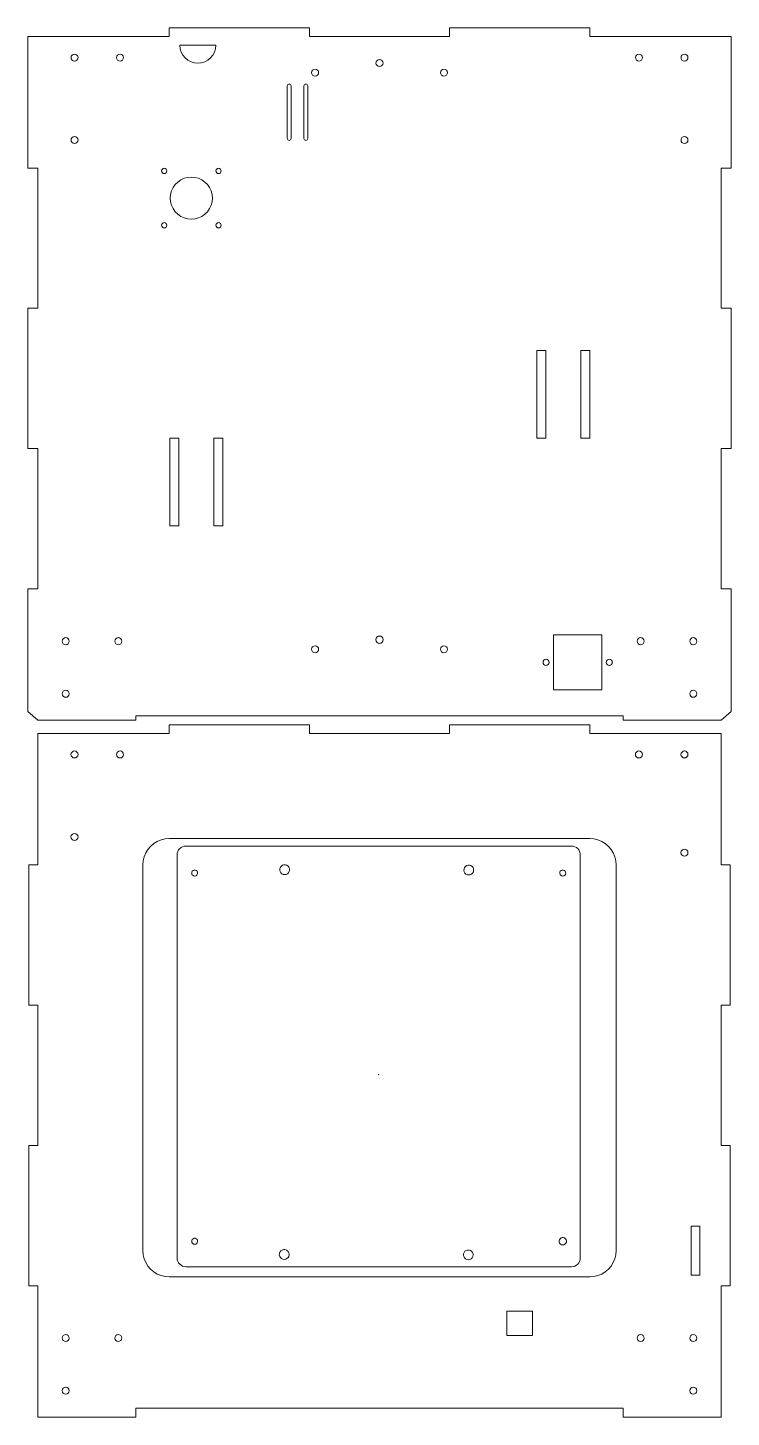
# Model space of a CAD drawing. Header units: inches. Extents: x 12 to 1222, y -811 to -8.
# Drawn here: x 12 to 414, y -800 to -8 of the extents above; entities that cross this region are included whole.
import ezdxf

# ---------------------------------------------------------------- set-up
doc = ezdxf.new("R2010")
doc.units = ezdxf.units.IN
doc.header["$MEASUREMENT"] = 0
doc.layers.add('Layer 1', color=7, linetype='Continuous')

msp = doc.modelspace()

# ---------------------------------------------------------------- linework, layer by layer
at = {"layer": 'Layer 1', "lineweight": 0}
for points in [[(172.91, -7.51), (92.93, -7.51)], [(92.93, -7.51), (92.93, -12.52)], [(172.91, -12.52), (172.91, -7.51)], [(332.92, -7.51), (252.92, -7.51)], [(252.92, -7.51), (252.92, -12.52)], [(332.92, -12.52), (332.92, -7.51)], [(92.93, -12.52), (12.25, -12.52)], [(12.25, -12.52), (12.25, -87.52)], [(252.92, -12.52), (172.91, -12.52)], [(413.56, -12.52), (332.92, -12.52)], [(413.56, -87.52), (413.56, -12.52)], [(40.93, -24.52), (40.76, -23.74), (40.33, -23.11), (39.7, -22.68), (38.92, -22.51), (38.15, -22.68), (37.51, -23.11), (37.05, -23.74), (36.91, -24.52), (37.05, -25.29), (37.51, -25.93), (38.15, -26.35), (38.92, -26.53), (39.7, -26.35), (40.33, -25.93), (40.76, -25.29), (40.93, -24.52)], [(66.93, -24.52), (66.76, -23.74), (66.33, -23.11), (65.7, -22.68), (64.92, -22.51), (64.15, -22.68), (63.51, -23.11), (63.05, -23.74), (62.91, -24.52), (63.05, -25.29), (63.51, -25.93), (64.15, -26.35), (64.92, -26.53), (65.7, -26.35), (66.33, -25.93), (66.76, -25.29), (66.93, -24.52)], [(99.04, -17.43), (99.25, -19.44), (99.81, -21.38), (100.76, -23.14), (102.03, -24.69), (103.59, -25.96), (105.39, -26.92), (107.29, -27.48), (109.3, -27.69), (111.31, -27.48), (113.22, -26.92), (114.98, -25.96), (116.53, -24.69), (117.8, -23.14), (118.76, -21.38), (119.35, -19.44), (119.53, -17.43)], [(119.53, -17.43), (99.04, -17.43)], [(362.9, -24.52), (362.76, -23.74), (362.3, -23.11), (361.67, -22.68), (360.89, -22.51), (360.15, -22.68), (359.48, -23.11), (359.06, -23.74), (358.92, -24.52), (359.06, -25.29), (359.48, -25.93), (360.15, -26.35), (360.89, -26.53), (361.67, -26.35), (362.3, -25.93), (362.76, -25.29), (362.9, -24.52)], [(388.9, -24.52), (388.76, -23.74), (388.3, -23.11), (387.67, -22.68), (386.89, -22.51), (386.15, -22.68), (385.48, -23.11), (385.06, -23.74), (384.92, -24.52), (385.06, -25.29), (385.48, -25.93), (386.15, -26.35), (386.89, -26.53), (387.67, -26.35), (388.3, -25.93), (388.76, -25.29), (388.9, -24.52)], [(178.16, -33.13), (178.02, -32.35), (177.56, -31.68), (176.93, -31.26), (176.15, -31.12), (175.38, -31.26), (174.74, -31.68), (174.32, -32.35), (174.14, -33.13), (174.32, -33.87), (174.74, -34.54), (175.38, -34.96), (176.15, -35.1), (176.93, -34.96), (177.56, -34.54), (178.02, -33.87), (178.16, -33.13)], [(214.92, -27.66), (214.75, -26.88), (214.32, -26.25), (213.69, -25.79), (212.91, -25.65), (212.14, -25.79), (211.5, -26.25), (211.08, -26.88), (210.9, -27.66), (211.08, -28.4), (211.5, -29.07), (212.14, -29.49), (212.91, -29.63), (213.69, -29.49), (214.32, -29.07), (214.75, -28.4), (214.92, -27.66)], [(251.68, -33.13), (251.51, -32.35), (251.08, -31.68), (250.45, -31.26), (249.67, -31.12), (248.9, -31.26), (248.26, -31.68), (247.84, -32.35), (247.66, -33.13), (247.84, -33.87), (248.26, -34.54), (248.9, -34.96), (249.67, -35.1), (250.45, -34.96), (251.08, -34.54), (251.51, -33.87), (251.68, -33.13)], [(162.46, -40.68), (162.36, -40.25), (162.15, -39.9), (161.79, -39.65), (161.37, -39.58), (160.95, -39.65), (160.59, -39.9), (160.35, -40.25), (160.24, -40.68)], [(171.95, -40.68), (171.88, -40.25), (171.64, -39.9), (171.28, -39.65), (170.86, -39.58), (170.44, -39.65), (170.08, -39.9), (169.84, -40.25), (169.77, -40.68)], [(160.24, -40.68), (160.24, -70.66)], [(162.46, -70.66), (162.46, -40.68)], [(169.77, -40.68), (169.77, -70.66)], [(171.95, -70.66), (171.95, -40.68)], [(40.93, -71.51), (40.76, -70.77), (40.33, -70.1), (39.7, -69.67), (38.92, -69.53), (38.15, -69.67), (37.51, -70.1), (37.05, -70.77), (36.91, -71.51), (37.05, -72.28), (37.51, -72.92), (38.15, -73.38), (38.92, -73.52), (39.7, -73.38), (40.33, -72.92), (40.76, -72.28), (40.93, -71.51)], [(160.24, -70.66), (160.35, -71.08), (160.59, -71.44), (160.95, -71.68), (161.37, -71.79), (161.79, -71.68), (162.15, -71.44), (162.36, -71.08), (162.46, -70.66)], [(169.77, -70.66), (169.84, -71.08), (170.08, -71.44), (170.44, -71.68), (170.86, -71.79), (171.28, -71.68), (171.64, -71.44), (171.88, -71.08), (171.95, -70.66)], [(388.9, -71.51), (388.76, -70.77), (388.3, -70.1), (387.67, -69.67), (386.89, -69.53), (386.15, -69.67), (385.48, -70.1), (385.06, -70.77), (384.92, -71.51), (385.06, -72.28), (385.48, -72.92), (386.15, -73.38), (386.89, -73.52), (387.67, -73.38), (388.3, -72.92), (388.76, -72.28), (388.9, -71.51)], [(12.25, -87.52), (17.93, -87.52)], [(17.93, -87.52), (17.93, -167.53)], [(91.56, -89.18), (91.45, -88.58), (91.13, -88.12), (90.64, -87.77), (90.07, -87.67), (89.51, -87.77), (89.02, -88.12), (88.7, -88.58), (88.56, -89.18), (88.7, -89.75), (89.02, -90.24), (89.51, -90.56), (90.07, -90.66), (90.64, -90.56), (91.13, -90.24), (91.45, -89.75), (91.56, -89.18)], [(117.56, -104.67), (117.38, -102.59), (116.85, -100.58), (115.97, -98.67), (114.77, -96.94), (113.29, -95.5), (111.56, -94.3), (109.69, -93.38), (107.64, -92.85), (105.56, -92.67), (103.48, -92.85), (101.47, -93.38), (99.56, -94.3), (97.87, -95.5), (96.39, -96.94), (95.19, -98.67), (94.31, -100.58), (93.74, -102.59), (93.57, -104.67), (93.74, -106.75), (94.31, -108.76), (95.19, -110.67), (96.39, -112.4), (97.87, -113.88), (99.56, -115.08), (101.47, -115.96), (103.48, -116.49), (105.56, -116.66), (107.64, -116.49), (109.69, -115.96), (111.56, -115.08), (113.29, -113.88), (114.77, -112.4), (115.97, -110.67), (116.85, -108.76), (117.38, -106.75), (117.56, -104.67)], [(122.56, -89.18), (122.46, -88.58), (122.14, -88.12), (121.65, -87.77), (121.08, -87.67), (120.48, -87.77), (120.03, -88.12), (119.67, -88.58), (119.57, -89.18), (119.67, -89.75), (120.03, -90.24), (120.48, -90.56), (121.08, -90.66), (121.65, -90.56), (122.14, -90.24), (122.46, -89.75), (122.56, -89.18)], [(407.92, -167.53), (407.92, -87.52)], [(407.92, -87.52), (413.56, -87.52)], [(91.56, -120.16), (91.45, -119.59), (91.13, -119.1), (90.64, -118.78), (90.07, -118.67), (89.51, -118.78), (89.02, -119.1), (88.7, -119.59), (88.56, -120.16), (88.7, -120.76), (89.02, -121.25), (89.51, -121.57), (90.07, -121.67), (90.64, -121.57), (91.13, -121.25), (91.45, -120.76), (91.56, -120.16)], [(122.56, -120.16), (122.46, -119.59), (122.14, -119.1), (121.65, -118.78), (121.08, -118.67), (120.48, -118.78), (120.03, -119.1), (119.67, -119.59), (119.57, -120.16), (119.67, -120.76), (120.03, -121.25), (120.48, -121.57), (121.08, -121.67), (121.65, -121.57), (122.14, -121.25), (122.46, -120.76), (122.56, -120.16)], [(17.93, -167.53), (12.25, -167.53)], [(12.25, -167.53), (12.25, -247.5)], [(413.56, -167.53), (407.92, -167.53)], [(413.56, -247.5), (413.56, -167.53)], [(302.62, -191.49), (302.62, -241.51)], [(307.8, -191.49), (302.62, -191.49)], [(307.8, -241.51), (307.8, -191.49)], [(332.99, -191.49), (327.8, -191.49)], [(327.8, -191.49), (327.8, -241.51)], [(332.99, -241.51), (332.99, -191.49)], [(93.21, -241.51), (93.21, -291.5)], [(98.44, -241.51), (93.21, -241.51)], [(98.44, -291.5), (98.44, -241.51)], [(118.44, -241.51), (118.44, -291.5)], [(123.62, -241.51), (118.44, -241.51)], [(123.62, -291.5), (123.62, -241.51)], [(302.62, -241.51), (307.8, -241.51)], [(327.8, -241.51), (332.99, -241.51)], [(12.25, -247.5), (17.93, -247.5)], [(17.93, -247.5), (17.93, -327.51)], [(407.92, -327.51), (407.92, -247.5)], [(407.92, -247.5), (413.56, -247.5)], [(93.21, -291.5), (98.44, -291.5)], [(118.44, -291.5), (123.62, -291.5)], [(17.93, -327.51), (12.25, -327.51)], [(12.25, -327.51), (12.25, -397.51)], [(413.56, -327.51), (407.92, -327.51)], [(413.56, -397.51), (413.56, -327.51)], [(35.92, -357.39), (35.75, -356.62), (35.32, -355.98), (34.69, -355.52), (33.91, -355.38), (33.14, -355.52), (32.5, -355.98), (32.08, -356.62), (31.9, -357.39), (32.08, -358.17), (32.5, -358.81), (33.14, -359.23), (33.91, -359.41), (34.69, -359.23), (35.32, -358.81), (35.75, -358.17), (35.92, -357.39)], [(65.91, -357.39), (65.77, -356.62), (65.34, -355.98), (64.67, -355.52), (63.9, -355.38), (63.16, -355.52), (62.49, -355.98), (62.06, -356.62), (61.92, -357.39), (62.06, -358.17), (62.49, -358.81), (63.16, -359.23), (63.9, -359.41), (64.67, -359.23), (65.34, -358.81), (65.77, -358.17), (65.91, -357.39)], [(215.03, -356.51), (214.85, -355.7), (214.39, -355.03), (213.72, -354.57), (212.91, -354.43), (212.1, -354.57), (211.43, -355.03), (210.97, -355.7), (210.83, -356.51), (210.97, -357.32), (211.43, -357.99), (212.1, -358.45), (212.91, -358.63), (213.72, -358.45), (214.39, -357.99), (214.85, -357.32), (215.03, -356.51)], [(312.21, -353.8), (312.21, -385.12)], [(339.73, -353.8), (312.21, -353.8)], [(339.73, -385.12), (339.73, -353.8)], [(363.89, -357.39), (363.75, -356.62), (363.33, -355.98), (362.66, -355.52), (361.92, -355.38), (361.14, -355.52), (360.5, -355.98), (360.05, -356.62), (359.9, -357.39), (360.05, -358.17), (360.5, -358.81), (361.14, -359.23), (361.92, -359.41), (362.66, -359.23), (363.33, -358.81), (363.75, -358.17), (363.89, -357.39)], [(393.91, -357.39), (393.74, -356.62), (393.31, -355.98), (392.68, -355.52), (391.9, -355.38), (391.13, -355.52), (390.49, -355.98), (390.07, -356.62), (389.89, -357.39), (390.07, -358.17), (390.49, -358.81), (391.13, -359.23), (391.9, -359.41), (392.68, -359.23), (393.31, -358.81), (393.74, -358.17), (393.91, -357.39)], [(178.16, -361.98), (178.02, -361.2), (177.56, -360.57), (176.93, -360.15), (176.15, -359.97), (175.38, -360.15), (174.74, -360.57), (174.32, -361.2), (174.14, -361.98), (174.32, -362.76), (174.74, -363.39), (175.38, -363.81), (176.15, -363.99), (176.93, -363.81), (177.56, -363.39), (178.02, -362.76), (178.16, -361.98)], [(251.68, -361.98), (251.51, -361.2), (251.08, -360.57), (250.45, -360.15), (249.67, -359.97), (248.9, -360.15), (248.26, -360.57), (247.84, -361.2), (247.66, -361.98), (247.84, -362.76), (248.26, -363.39), (248.9, -363.81), (249.67, -363.99), (250.45, -363.81), (251.08, -363.39), (251.51, -362.76), (251.68, -361.98)], [(309.71, -369.46), (309.57, -368.79), (309.21, -368.22), (308.65, -367.84), (307.98, -367.7), (307.31, -367.84), (306.71, -368.22), (306.36, -368.79), (306.22, -369.46), (306.36, -370.13), (306.71, -370.69), (307.31, -371.08), (307.98, -371.22), (308.65, -371.08), (309.21, -370.69), (309.57, -370.13), (309.71, -369.46)], [(345.72, -369.46), (345.58, -368.79), (345.19, -368.22), (344.63, -367.84), (343.96, -367.7), (343.29, -367.84), (342.72, -368.22), (342.34, -368.79), (342.2, -369.46), (342.34, -370.13), (342.72, -370.69), (343.29, -371.08), (343.96, -371.22), (344.63, -371.08), (345.19, -370.69), (345.58, -370.13), (345.72, -369.46)], [(35.92, -387.38), (35.75, -386.64), (35.32, -385.97), (34.69, -385.55), (33.91, -385.4), (33.14, -385.55), (32.5, -385.97), (32.08, -386.64), (31.9, -387.38), (32.08, -388.16), (32.5, -388.79), (33.14, -389.25), (33.91, -389.39), (34.69, -389.25), (35.32, -388.79), (35.75, -388.16), (35.92, -387.38)], [(312.21, -385.12), (339.73, -385.12)], [(393.91, -387.38), (393.74, -386.64), (393.31, -385.97), (392.68, -385.55), (391.9, -385.4), (391.13, -385.55), (390.49, -385.97), (390.07, -386.64), (389.89, -387.38), (390.07, -388.16), (390.49, -388.79), (391.13, -389.25), (391.9, -389.39), (392.68, -389.25), (393.31, -388.79), (393.74, -388.16), (393.91, -387.38)], [(12.25, -397.51), (17.93, -402.51)], [(17.93, -402.51), (73.92, -402.51)], [(73.92, -399.94), (73.92, -402.51)], [(351.9, -399.94), (73.92, -399.94)], [(351.9, -402.51), (351.9, -399.94)], [(351.9, -402.51), (407.92, -402.51)], [(407.92, -402.51), (413.56, -397.51)], [(92.91, -410), (17.91, -410)], [(17.91, -410), (17.91, -485)], [(92.91, -405.02), (172.92, -405.02)], [(92.91, -410), (92.91, -405.02)], [(172.92, -410), (172.92, -405.02)], [(252.9, -410), (172.92, -410)], [(252.9, -405.02), (332.9, -405.02)], [(252.9, -410), (252.9, -405.02)], [(332.9, -410), (332.9, -405.02)], [(407.9, -410), (332.9, -410)], [(407.9, -485), (407.9, -410)], [(40.92, -422.03), (40.74, -421.25), (40.32, -420.61), (39.68, -420.16), (38.9, -420.01), (38.13, -420.16), (37.49, -420.61), (37.07, -421.25), (36.89, -422.03), (37.07, -422.77), (37.49, -423.44), (38.13, -423.86), (38.9, -424), (39.68, -423.86), (40.32, -423.44), (40.74, -422.77), (40.92, -422.03)], [(66.91, -422.03), (66.74, -421.25), (66.32, -420.61), (65.68, -420.16), (64.9, -420.01), (64.13, -420.16), (63.49, -420.61), (63.07, -421.25), (62.89, -422.03), (63.07, -422.77), (63.49, -423.44), (64.13, -423.86), (64.9, -424), (65.68, -423.86), (66.32, -423.44), (66.74, -422.77), (66.91, -422.03)], [(362.89, -422.03), (362.75, -421.25), (362.32, -420.61), (361.65, -420.16), (360.91, -420.01), (360.13, -420.16), (359.5, -420.61), (359.04, -421.25), (358.9, -422.03), (359.04, -422.77), (359.5, -423.44), (360.13, -423.86), (360.91, -424), (361.65, -423.86), (362.32, -423.44), (362.75, -422.77), (362.89, -422.03)], [(388.89, -422.03), (388.74, -421.25), (388.32, -420.61), (387.65, -420.16), (386.91, -420.01), (386.13, -420.16), (385.5, -420.61), (385.04, -421.25), (384.9, -422.03), (385.04, -422.77), (385.5, -423.44), (386.13, -423.86), (386.91, -424), (387.65, -423.86), (388.32, -423.44), (388.74, -422.77), (388.89, -422.03)], [(40.92, -469.02), (40.74, -468.24), (40.32, -467.61), (39.68, -467.18), (38.9, -467.01), (38.13, -467.18), (37.49, -467.61), (37.07, -468.24), (36.89, -469.02), (37.07, -469.79), (37.49, -470.43), (38.13, -470.85), (38.9, -471.03), (39.68, -470.85), (40.32, -470.43), (40.74, -469.79), (40.92, -469.02)], [(77.92, -485), (78.1, -482.67), (78.63, -480.38), (79.54, -478.19), (80.78, -476.21), (82.3, -474.41), (84.09, -472.86), (86.11, -471.66), (88.26, -470.74), (90.55, -470.18), (92.91, -470)], [(92.91, -470), (332.9, -470)], [(102.44, -474.24), (101.49, -474.34), (100.53, -474.62), (99.69, -475.08), (98.91, -475.68), (98.31, -476.46), (97.82, -477.31), (97.54, -478.26), (97.47, -479.25)], [(322.46, -474.24), (102.44, -474.24)], [(327.43, -479.25), (327.36, -478.26), (327.08, -477.31), (326.59, -476.46), (325.99, -475.68), (325.21, -475.08), (324.36, -474.62), (323.41, -474.34), (322.46, -474.24)], [(332.9, -470), (335.23, -470.18), (337.52, -470.74), (339.71, -471.66), (341.72, -472.86), (343.52, -474.41), (345.04, -476.21), (346.27, -478.19), (347.15, -480.38), (347.72, -482.67), (347.89, -485)], [(97.47, -479.25), (97.47, -709.22)], [(327.43, -709.22), (327.43, -479.25)], [(388.89, -478.01), (388.74, -477.24), (388.32, -476.6), (387.65, -476.18), (386.91, -476), (386.13, -476.18), (385.5, -476.6), (385.04, -477.24), (384.9, -478.01), (385.04, -478.79), (385.5, -479.42), (386.13, -479.85), (386.91, -480.02), (387.65, -479.85), (388.32, -479.42), (388.74, -478.79), (388.89, -478.01)], [(17.91, -485), (12.9, -485)], [(12.9, -485), (12.9, -565.01)], [(77.92, -705.02), (77.92, -485)], [(107.45, -491.35), (108.08, -491.24), (108.61, -490.92), (108.97, -490.39), (109.14, -489.79), (109.07, -489.19), (108.82, -488.63), (108.37, -488.21), (107.77, -488), (107.13, -488), (106.57, -488.21), (106.11, -488.63), (105.83, -489.19), (105.76, -489.79), (105.93, -490.39), (106.32, -490.92), (106.85, -491.24), (107.45, -491.35)], [(158.85, -490.54), (159.66, -490.43), (160.4, -490.04), (161.04, -489.48), (161.46, -488.77), (161.64, -487.96), (161.57, -487.11), (161.25, -486.34), (160.75, -485.7), (160.05, -485.21), (159.24, -484.96), (158.42, -484.96), (157.61, -485.21), (156.94, -485.7), (156.41, -486.34), (156.1, -487.11), (156.03, -487.96), (156.24, -488.77), (156.66, -489.48), (157.26, -490.04), (158, -490.43), (158.85, -490.54)], [(263.84, -490.75), (264.65, -490.61), (265.42, -490.25), (266.02, -489.69), (266.45, -488.95), (266.62, -488.14), (266.55, -487.32), (266.27, -486.55), (265.74, -485.88), (265.03, -485.42), (264.26, -485.17), (263.41, -485.17), (262.64, -485.42), (261.93, -485.88), (261.4, -486.55), (261.12, -487.32), (261.05, -488.14), (261.22, -488.95), (261.65, -489.69), (262.25, -490.25), (263.02, -490.61), (263.84, -490.75)], [(317.45, -491.35), (318.05, -491.24), (318.58, -490.92), (318.97, -490.39), (319.14, -489.79), (319.07, -489.19), (318.79, -488.63), (318.33, -488.21), (317.77, -488), (317.13, -488), (316.57, -488.21), (316.07, -488.63), (315.83, -489.19), (315.76, -489.79), (315.93, -490.39), (316.29, -490.92), (316.81, -491.24), (317.45, -491.35)], [(347.89, -485), (347.89, -705.02)], [(407.9, -485), (412.91, -485)], [(412.91, -565.01), (412.91, -485)], [(17.91, -565.01), (12.9, -565.01)], [(17.91, -565.01), (17.91, -645.01)], [(407.9, -645.01), (407.9, -565.01)], [(407.9, -565.01), (412.91, -565.01)], [(212.47, -604.48), (212.51, -604.48), (212.58, -604.52), (212.61, -604.59), (212.61, -604.66), (212.61, -604.73), (212.58, -604.76), (212.51, -604.8), (212.47, -604.8), (212.4, -604.8), (212.33, -604.76), (212.29, -604.73), (212.29, -604.66), (212.29, -604.59), (212.33, -604.52), (212.4, -604.48), (212.47, -604.48)], [(17.91, -645.01), (12.9, -645.01)], [(12.9, -645.01), (12.9, -725.02)], [(407.9, -645.01), (412.91, -645.01)], [(412.91, -725.02), (412.91, -645.01)], [(395.73, -691.01), (390.72, -691.01)], [(390.72, -691.01), (390.72, -719.02)], [(395.73, -719.02), (395.73, -691.01)], [(92.91, -720.01), (90.55, -719.84), (88.26, -719.27), (86.11, -718.39), (84.09, -717.15), (82.3, -715.6), (80.78, -713.84), (79.54, -711.83), (78.63, -709.64), (78.1, -707.35), (77.92, -705.02)], [(107.45, -701.35), (108.08, -701.24), (108.61, -700.89), (108.97, -700.4), (109.14, -699.8), (109.07, -699.16), (108.82, -698.63), (108.37, -698.21), (107.77, -697.96), (107.13, -697.96), (106.57, -698.21), (106.11, -698.63), (105.83, -699.16), (105.76, -699.8), (105.93, -700.4), (106.32, -700.89), (106.85, -701.24), (107.45, -701.35)], [(158.53, -710.03), (159.38, -709.92), (160.12, -709.53), (160.72, -708.97), (161.14, -708.26), (161.35, -707.45), (161.28, -706.61), (160.97, -705.83), (160.44, -705.2), (159.77, -704.7), (158.95, -704.45), (158.14, -704.45), (157.33, -704.7), (156.63, -705.2), (156.13, -705.83), (155.81, -706.61), (155.74, -707.45), (155.96, -708.26), (156.34, -708.97), (156.98, -709.53), (157.72, -709.92), (158.53, -710.03)], [(263.55, -710.24), (264.36, -710.1), (265.11, -709.75), (265.74, -709.18), (266.16, -708.44), (266.34, -707.63), (266.27, -706.82), (265.95, -706.04), (265.46, -705.37), (264.75, -704.91), (263.98, -704.67), (263.13, -704.67), (262.32, -704.91), (261.65, -705.37), (261.12, -706.04), (260.8, -706.82), (260.77, -707.63), (260.94, -708.44), (261.37, -709.18), (261.97, -709.75), (262.71, -710.1), (263.55, -710.24)], [(317.45, -701.74), (318.12, -701.63), (318.72, -701.32), (319.21, -700.79), (319.5, -700.15), (319.53, -699.48), (319.35, -698.81), (319, -698.21), (318.44, -697.79), (317.8, -697.58), (317.1, -697.58), (316.46, -697.79), (315.9, -698.21), (315.51, -698.81), (315.37, -699.48), (315.4, -700.15), (315.69, -700.79), (316.14, -701.32), (316.78, -701.63), (317.45, -701.74)], [(347.89, -705.02), (347.72, -707.35), (347.15, -709.64), (346.27, -711.83), (345.04, -713.84), (343.52, -715.6), (341.72, -717.15), (339.71, -718.39), (337.52, -719.27), (335.23, -719.84), (332.9, -720.01)], [(97.47, -709.22), (97.54, -710.21), (97.82, -711.16), (98.31, -712), (98.91, -712.78), (99.69, -713.38), (100.53, -713.84), (101.49, -714.12), (102.44, -714.23)], [(322.46, -714.23), (323.41, -714.12), (324.36, -713.84), (325.21, -713.38), (325.99, -712.78), (326.59, -712), (327.08, -711.16), (327.36, -710.21), (327.43, -709.22)], [(92.91, -720.01), (332.9, -720.01)], [(102.44, -714.23), (322.46, -714.23)], [(390.72, -719.02), (395.73, -719.02)], [(17.91, -725.02), (12.9, -725.02)], [(17.91, -725.02), (17.91, -800.02)], [(407.9, -800.02), (407.9, -725.02)], [(407.9, -725.02), (412.91, -725.02)], [(285.56, -739.59), (285.56, -753.39)], [(300.17, -739.59), (285.56, -739.59)], [(300.17, -753.39), (300.17, -739.59)], [(35.91, -754.87), (35.76, -754.13), (35.31, -753.46), (34.67, -753.03), (33.89, -752.89), (33.15, -753.03), (32.48, -753.46), (32.06, -754.13), (31.92, -754.87), (32.06, -755.64), (32.48, -756.28), (33.15, -756.74), (33.89, -756.88), (34.67, -756.74), (35.31, -756.28), (35.76, -755.64), (35.91, -754.87)], [(65.89, -754.87), (65.75, -754.13), (65.33, -753.46), (64.66, -753.03), (63.92, -752.89), (63.14, -753.03), (62.51, -753.46), (62.05, -754.13), (61.91, -754.87), (62.05, -755.64), (62.51, -756.28), (63.14, -756.74), (63.92, -756.88), (64.66, -756.74), (65.33, -756.28), (65.75, -755.64), (65.89, -754.87)], [(285.56, -753.39), (300.17, -753.39)], [(363.91, -754.87), (363.73, -754.13), (363.31, -753.46), (362.67, -753.03), (361.9, -752.89), (361.12, -753.03), (360.49, -753.46), (360.06, -754.13), (359.89, -754.87), (360.06, -755.64), (360.49, -756.28), (361.12, -756.74), (361.9, -756.88), (362.67, -756.74), (363.31, -756.28), (363.73, -755.64), (363.91, -754.87)], [(393.9, -754.87), (393.75, -754.13), (393.3, -753.46), (392.66, -753.03), (391.88, -752.89), (391.14, -753.03), (390.47, -753.46), (390.05, -754.13), (389.91, -754.87), (390.05, -755.64), (390.47, -756.28), (391.14, -756.74), (391.88, -756.88), (392.66, -756.74), (393.3, -756.28), (393.75, -755.64), (393.9, -754.87)], [(35.91, -784.89), (35.76, -784.11), (35.31, -783.48), (34.67, -783.02), (33.89, -782.88), (33.15, -783.02), (32.48, -783.48), (32.06, -784.11), (31.92, -784.89), (32.06, -785.66), (32.48, -786.3), (33.15, -786.72), (33.89, -786.86), (34.67, -786.72), (35.31, -786.3), (35.76, -785.66), (35.91, -784.89)], [(393.9, -784.89), (393.75, -784.11), (393.3, -783.48), (392.66, -783.02), (391.88, -782.88), (391.14, -783.02), (390.47, -783.48), (390.05, -784.11), (389.91, -784.89), (390.05, -785.66), (390.47, -786.3), (391.14, -786.72), (391.88, -786.86), (392.66, -786.72), (393.3, -786.3), (393.75, -785.66), (393.9, -784.89)], [(17.91, -800.02), (73.9, -800.02)], [(73.9, -794.87), (73.9, -800.02)], [(351.91, -794.87), (73.9, -794.87)], [(351.91, -800.02), (351.91, -794.87)], [(351.91, -800.02), (407.9, -800.02)]]:
    msp.add_lwpolyline(points, dxfattribs=at)

doc.saveas('drawing.dxf')
